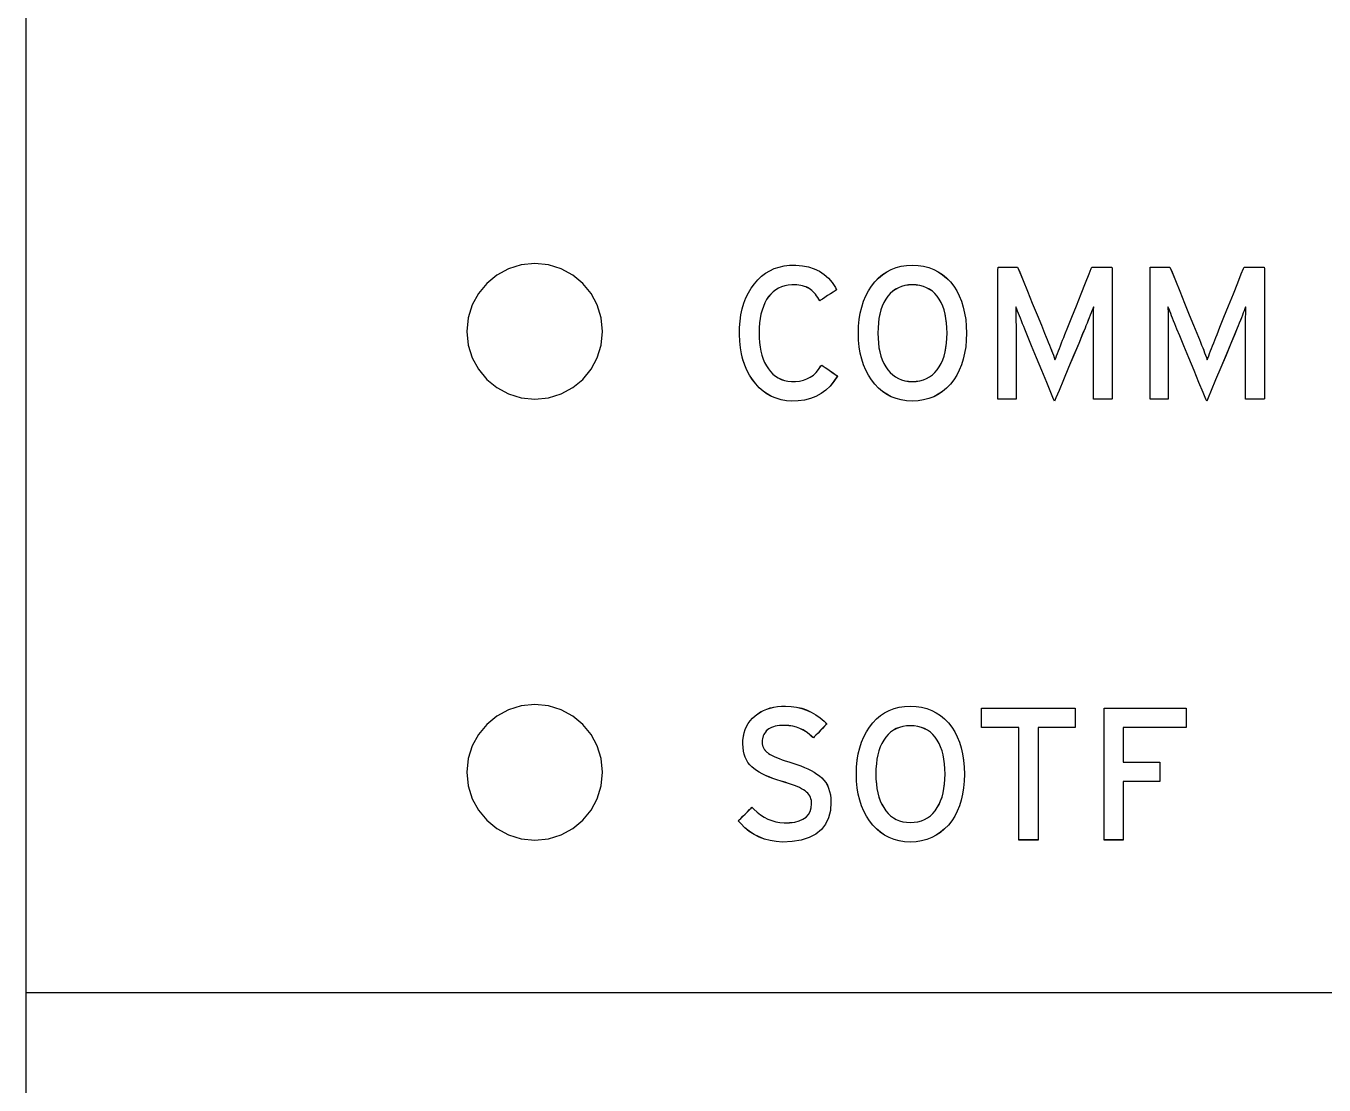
# Model space of a CAD drawing. Extents: x 1 to 47.7, y 0.2 to 35.
# Drawn here: x 19.776 to 20.733, y 9.997 to 10.777 of the extents above; entities that cross this region are included whole.
import ezdxf

# ---------------------------------------------------------------- set-up
doc = ezdxf.new("R2010")
doc.units = 0
doc.header["$MEASUREMENT"] = 0
doc.layers.add('4_2__4U__FRONT_PANEL_W_24_', color=7, linetype='CONTINUOUS')
doc.layers.add('5_1___24__TARGET_LEDS___12', color=7, linetype='CONTINUOUS')

msp = doc.modelspace()

# ---------------------------------------------------------------- linework, layer by layer
at = {"layer": '4_2__4U__FRONT_PANEL_W_24_'}
for points in [[(19.77626, 11.62047), (19.77626, 11.46495), (19.77626, 11.30872), (19.77626, 10.99448), (19.77626, 10.67838), (19.77626, 10.04308), (19.77626, 9.40777), (19.77626, 9.09167), (19.77626, 8.77744), (19.77626, 8.62121), (19.77626, 8.46568), (19.77626, 8.31093)], [(20.52252, 10.26021), (20.52252, 10.17726), (20.50841, 10.17726), (20.50841, 10.26021), (20.48096, 10.26021), (20.48096, 10.27444), (20.55001, 10.27444), (20.55001, 10.26021), (20.52252, 10.26021)], [(20.58531, 10.26021), (20.58531, 10.23469), (20.61236, 10.23469), (20.61236, 10.22047), (20.58531, 10.22047), (20.58531, 10.17726), (20.57121, 10.17726), (20.57121, 10.27444), (20.63186, 10.27444), (20.63186, 10.26021), (20.58531, 10.26021)]]:
    msp.add_lwpolyline(points, dxfattribs=at)
for points in [[(20.10143, 10.55219), (20.10244, 10.54211), (20.10536, 10.53272), (20.10997, 10.52422), (20.11608, 10.51682), (20.12349, 10.51071), (20.13198, 10.5061), (20.14137, 10.50318), (20.15145, 10.50216), (20.16153, 10.50318), (20.17091, 10.5061), (20.1794, 10.51071), (20.1868, 10.51682), (20.19291, 10.52422), (20.19752, 10.53272), (20.20043, 10.54211), (20.20144, 10.55219), (20.20043, 10.56226), (20.19752, 10.57164), (20.19291, 10.58013), (20.1868, 10.58753), (20.1794, 10.59362), (20.17091, 10.59823), (20.16153, 10.60114), (20.15145, 10.60215), (20.14137, 10.60114), (20.13198, 10.59823), (20.12349, 10.59362), (20.11608, 10.58753), (20.10997, 10.58013), (20.10536, 10.57164), (20.10244, 10.56226)], [(20.37455, 10.51929), (20.37201, 10.51534), (20.36916, 10.51187), (20.36601, 10.50887), (20.36256, 10.50633), (20.35881, 10.50427), (20.35476, 10.50267), (20.35041, 10.50154), (20.34575, 10.50089), (20.34103, 10.50074), (20.33696, 10.50109), (20.3331, 10.50179), (20.32946, 10.50285), (20.32602, 10.50426), (20.32279, 10.50602), (20.31978, 10.50814), (20.31697, 10.51061), (20.31437, 10.51344), (20.31196, 10.51656), (20.30977, 10.5199), (20.30787, 10.52347), (20.30625, 10.52728), (20.30491, 10.53132), (20.30384, 10.5356), (20.30306, 10.54012), (20.30255, 10.54487), (20.30233, 10.54986), (20.30243, 10.55494), (20.30282, 10.5598), (20.3035, 10.56442), (20.30445, 10.56881), (20.30568, 10.57297), (20.30719, 10.57691), (20.30898, 10.58061), (20.31105, 10.58407), (20.31339, 10.58731), (20.3159, 10.59023), (20.31862, 10.59281), (20.32156, 10.59503), (20.3247, 10.5969), (20.32805, 10.59842), (20.33162, 10.59959), (20.33539, 10.60042), (20.33938, 10.60089), (20.34387, 10.60097), (20.34878, 10.60055), (20.35334, 10.59966), (20.35755, 10.5983), (20.3614, 10.59647), (20.3649, 10.59418), (20.36805, 10.59141), (20.37084, 10.58818), (20.37328, 10.58448), (20.37399, 10.58276), (20.37305, 10.58215), (20.3715, 10.58115), (20.36954, 10.57989), (20.36741, 10.57851), (20.36534, 10.57718), (20.36354, 10.57602), (20.36224, 10.57518), (20.36168, 10.57481), (20.36096, 10.57597), (20.36013, 10.57723), (20.35928, 10.57841), (20.35841, 10.57951), (20.35751, 10.58053), (20.35659, 10.58147), (20.35565, 10.58232), (20.35469, 10.5831), (20.3537, 10.5838), (20.35261, 10.58439), (20.35144, 10.58491), (20.35022, 10.58535), (20.34893, 10.58573), (20.34757, 10.58603), (20.34614, 10.58625), (20.34465, 10.58641), (20.3431, 10.58649), (20.34102, 10.58647), (20.33832, 10.58622), (20.33579, 10.58573), (20.33342, 10.585), (20.3312, 10.58403), (20.32913, 10.58282), (20.32723, 10.58137), (20.32548, 10.57968), (20.32389, 10.57775), (20.32243, 10.57556), (20.32112, 10.57316), (20.31999, 10.57058), (20.31903, 10.56781), (20.31825, 10.56485), (20.31764, 10.5617), (20.31719, 10.55837), (20.31692, 10.55485), (20.31683, 10.55114), (20.3169, 10.54745), (20.31715, 10.54395), (20.31757, 10.54063), (20.31816, 10.5375), (20.31892, 10.53454), (20.31985, 10.53177), (20.32096, 10.52919), (20.32224, 10.52679), (20.32369, 10.52455), (20.32526, 10.52249), (20.32699, 10.52069), (20.32887, 10.51914), (20.33091, 10.51785), (20.33311, 10.51681), (20.33547, 10.51603), (20.33798, 10.51551), (20.34065, 10.51525), (20.34363, 10.51525), (20.34667, 10.51555), (20.34952, 10.51618), (20.35217, 10.51713), (20.35462, 10.51839), (20.35687, 10.51998), (20.35893, 10.52188), (20.36078, 10.5241), (20.36244, 10.52665), (20.36308, 10.52722), (20.36405, 10.52655), (20.36557, 10.5255), (20.36744, 10.52421), (20.36944, 10.52282), (20.37136, 10.5215), (20.37299, 10.52037), (20.37413, 10.51958)], [(20.46982, 10.55089), (20.46964, 10.54572), (20.46918, 10.54079), (20.46843, 10.53612), (20.4674, 10.5317), (20.46607, 10.52752), (20.46446, 10.5236), (20.46256, 10.51992), (20.46038, 10.5165), (20.45789, 10.5133), (20.45515, 10.51042), (20.4522, 10.50791), (20.44902, 10.50577), (20.44563, 10.50401), (20.44202, 10.50262), (20.43819, 10.50161), (20.43414, 10.50097), (20.42988, 10.50071), (20.42565, 10.50097), (20.42164, 10.50161), (20.41785, 10.50262), (20.41428, 10.50401), (20.41094, 10.50577), (20.40782, 10.50791), (20.40491, 10.51042), (20.40223, 10.5133), (20.39974, 10.5165), (20.39751, 10.51992), (20.39556, 10.5236), (20.39391, 10.52752), (20.39255, 10.5317), (20.39149, 10.53612), (20.39072, 10.54079), (20.39025, 10.54572), (20.39007, 10.55089), (20.39025, 10.55606), (20.39072, 10.561), (20.39149, 10.56568), (20.39255, 10.57013), (20.39391, 10.57433), (20.39556, 10.57828), (20.39751, 10.58199), (20.39974, 10.58546), (20.40223, 10.58866), (20.40491, 10.5915), (20.40782, 10.59397), (20.41094, 10.59606), (20.41428, 10.59779), (20.41785, 10.59915), (20.42164, 10.60014), (20.42565, 10.60076), (20.42988, 10.60101), (20.43414, 10.60076), (20.43819, 10.60014), (20.44202, 10.59915), (20.44563, 10.59779), (20.44902, 10.59606), (20.4522, 10.59397), (20.45515, 10.5915), (20.45789, 10.58866), (20.46038, 10.58546), (20.46256, 10.58199), (20.46446, 10.57828), (20.46607, 10.57433), (20.4674, 10.57013), (20.46843, 10.56568), (20.46918, 10.561), (20.46964, 10.55606)], [(20.56334, 10.50222), (20.56334, 10.50407), (20.56334, 10.50902), (20.56334, 10.51614), (20.56334, 10.52453), (20.56334, 10.53327), (20.56334, 10.54146), (20.56334, 10.54818), (20.56334, 10.55251), (20.56334, 10.55419), (20.56335, 10.55657), (20.56336, 10.55882), (20.56338, 10.56096), (20.5634, 10.56299), (20.56343, 10.5649), (20.56347, 10.56669), (20.56352, 10.56837), (20.56358, 10.56993), (20.56339, 10.57017), (20.56287, 10.5688), (20.56229, 10.56732), (20.56167, 10.56573), (20.56101, 10.56404), (20.56029, 10.56223), (20.55953, 10.56031), (20.55872, 10.55829), (20.55786, 10.55616), (20.55719, 10.55452), (20.5554, 10.55025), (20.55251, 10.54334), (20.54893, 10.53475), (20.54504, 10.52547), (20.54128, 10.51645), (20.53803, 10.50868), (20.5357, 10.50311), (20.53471, 10.50073), (20.53405, 10.50227), (20.532, 10.50722), (20.52896, 10.51458), (20.52531, 10.52341), (20.52147, 10.53272), (20.51782, 10.54154), (20.51478, 10.54891), (20.51273, 10.55385), (20.51199, 10.55567), (20.51113, 10.55782), (20.51032, 10.55987), (20.50955, 10.56181), (20.50883, 10.56364), (20.50815, 10.56537), (20.50751, 10.56698), (20.50692, 10.56848), (20.50638, 10.56988), (20.50606, 10.57026), (20.50611, 10.56872), (20.50616, 10.56707), (20.5062, 10.56531), (20.50624, 10.56342), (20.50626, 10.56142), (20.50629, 10.55931), (20.5063, 10.55708), (20.50631, 10.55473), (20.50631, 10.55306), (20.50631, 10.54938), (20.50631, 10.54311), (20.50631, 10.53517), (20.50631, 10.52647), (20.50631, 10.51793), (20.50631, 10.51044), (20.50631, 10.50494), (20.50631, 10.50232), (20.50601, 10.50222), (20.50489, 10.50222), (20.50316, 10.50222), (20.50104, 10.50222), (20.49878, 10.50222), (20.49661, 10.50222), (20.49477, 10.50222), (20.49349, 10.50222), (20.49301, 10.50222), (20.49301, 10.50572), (20.49301, 10.51507), (20.49301, 10.52853), (20.49301, 10.54439), (20.49301, 10.56092), (20.49301, 10.5764), (20.49301, 10.5891), (20.49301, 10.59729), (20.49304, 10.59945), (20.49378, 10.59945), (20.49535, 10.59945), (20.49747, 10.59945), (20.49989, 10.59945), (20.50236, 10.59945), (20.50461, 10.59945), (20.50638, 10.59945), (20.50743, 10.59945), (20.50775, 10.59906), (20.50912, 10.5957), (20.51159, 10.58964), (20.51478, 10.58178), (20.51833, 10.57306), (20.52185, 10.56439), (20.52499, 10.55669), (20.52735, 10.55088), (20.52857, 10.54788), (20.52926, 10.54623), (20.53012, 10.54414), (20.53095, 10.5421), (20.53173, 10.54013), (20.53247, 10.53821), (20.53318, 10.53636), (20.53384, 10.53456), (20.53446, 10.53283), (20.53504, 10.53115), (20.53561, 10.53242), (20.53621, 10.53412), (20.53686, 10.53589), (20.53754, 10.53773), (20.53827, 10.53963), (20.53903, 10.5416), (20.53984, 10.54363), (20.54068, 10.54574), (20.54147, 10.54769), (20.54237, 10.54994), (20.54448, 10.55521), (20.54741, 10.56257), (20.55082, 10.5711), (20.55433, 10.57989), (20.55757, 10.58801), (20.56018, 10.59455), (20.56179, 10.5986), (20.5622, 10.59945), (20.56307, 10.59945), (20.56476, 10.59945), (20.56699, 10.59945), (20.56951, 10.59945), (20.57204, 10.59945), (20.57433, 10.59945), (20.57609, 10.59945), (20.57706, 10.59945), (20.57718, 10.59833), (20.57718, 10.59137), (20.57718, 10.57952), (20.57718, 10.56451), (20.57718, 10.54807), (20.57718, 10.53191), (20.57718, 10.51776), (20.57718, 10.50735), (20.57718, 10.50241), (20.57687, 10.50222), (20.5757, 10.50222), (20.5739, 10.50222), (20.57169, 10.50222), (20.56934, 10.50222), (20.56708, 10.50222), (20.56517, 10.50222), (20.56384, 10.50222)], [(20.67558, 10.50222), (20.67558, 10.50407), (20.67558, 10.50902), (20.67558, 10.51614), (20.67558, 10.52453), (20.67558, 10.53327), (20.67558, 10.54146), (20.67558, 10.54818), (20.67558, 10.55251), (20.67558, 10.55419), (20.67558, 10.55657), (20.67559, 10.55882), (20.67561, 10.56096), (20.67564, 10.56299), (20.67567, 10.5649), (20.67571, 10.56669), (20.67576, 10.56837), (20.67581, 10.56993), (20.67563, 10.57017), (20.6751, 10.5688), (20.67453, 10.56732), (20.67391, 10.56573), (20.67324, 10.56404), (20.67253, 10.56223), (20.67177, 10.56031), (20.67096, 10.55829), (20.6701, 10.55616), (20.66942, 10.55452), (20.66764, 10.55025), (20.66475, 10.54334), (20.66116, 10.53475), (20.65728, 10.52547), (20.65351, 10.51645), (20.65026, 10.50868), (20.64794, 10.50311), (20.64694, 10.50073), (20.64628, 10.50227), (20.64424, 10.50722), (20.6412, 10.51458), (20.63755, 10.52341), (20.6337, 10.53272), (20.63006, 10.54154), (20.62701, 10.54891), (20.62497, 10.55385), (20.62422, 10.55567), (20.62337, 10.55782), (20.62255, 10.55987), (20.62179, 10.56181), (20.62106, 10.56364), (20.62038, 10.56537), (20.61975, 10.56698), (20.61916, 10.56848), (20.61861, 10.56988), (20.61829, 10.57026), (20.61835, 10.56872), (20.6184, 10.56707), (20.61844, 10.56531), (20.61847, 10.56342), (20.6185, 10.56142), (20.61852, 10.55931), (20.61854, 10.55708), (20.61854, 10.55473), (20.61854, 10.55306), (20.61854, 10.54938), (20.61854, 10.54311), (20.61854, 10.53517), (20.61854, 10.52647), (20.61854, 10.51793), (20.61854, 10.51044), (20.61854, 10.50494), (20.61854, 10.50232), (20.61825, 10.50222), (20.61713, 10.50222), (20.61539, 10.50222), (20.61328, 10.50222), (20.61102, 10.50222), (20.60885, 10.50222), (20.60701, 10.50222), (20.60573, 10.50222), (20.60525, 10.50222), (20.60525, 10.50572), (20.60525, 10.51507), (20.60525, 10.52853), (20.60525, 10.54439), (20.60525, 10.56092), (20.60525, 10.5764), (20.60525, 10.5891), (20.60525, 10.59729), (20.60528, 10.59945), (20.60602, 10.59945), (20.60758, 10.59945), (20.6097, 10.59945), (20.61213, 10.59945), (20.61459, 10.59945), (20.61684, 10.59945), (20.61862, 10.59945), (20.61966, 10.59945), (20.61999, 10.59906), (20.62136, 10.5957), (20.62382, 10.58964), (20.62702, 10.58178), (20.63056, 10.57306), (20.63409, 10.56439), (20.63722, 10.55669), (20.63959, 10.55088), (20.64081, 10.54788), (20.6415, 10.54623), (20.64236, 10.54414), (20.64319, 10.5421), (20.64397, 10.54013), (20.64471, 10.53821), (20.64541, 10.53636), (20.64607, 10.53456), (20.64669, 10.53283), (20.64726, 10.53115), (20.64783, 10.53242), (20.64844, 10.53412), (20.64909, 10.53589), (20.64978, 10.53773), (20.6505, 10.53963), (20.65127, 10.5416), (20.65207, 10.54363), (20.65292, 10.54574), (20.65371, 10.54769), (20.65461, 10.54994), (20.65671, 10.55521), (20.65965, 10.56257), (20.66306, 10.5711), (20.66656, 10.57989), (20.66981, 10.58801), (20.67242, 10.59455), (20.67403, 10.5986), (20.67443, 10.59945), (20.67531, 10.59945), (20.67699, 10.59945), (20.67923, 10.59945), (20.68175, 10.59945), (20.68428, 10.59945), (20.68656, 10.59945), (20.68832, 10.59945), (20.6893, 10.59945), (20.68941, 10.59833), (20.68941, 10.59137), (20.68941, 10.57952), (20.68941, 10.56451), (20.68941, 10.54807), (20.68941, 10.53191), (20.68941, 10.51776), (20.68941, 10.50735), (20.68941, 10.50241), (20.68911, 10.50222), (20.68794, 10.50222), (20.68613, 10.50222), (20.68393, 10.50222), (20.68158, 10.50222), (20.67932, 10.50222), (20.67741, 10.50222), (20.67608, 10.50222)], [(20.45544, 10.55089), (20.45536, 10.55471), (20.45509, 10.55833), (20.45464, 10.56175), (20.45402, 10.56498), (20.45322, 10.56801), (20.45224, 10.57084), (20.45108, 10.57347), (20.44974, 10.57591), (20.44822, 10.57812), (20.44652, 10.58005), (20.44465, 10.58174), (20.44261, 10.58317), (20.4404, 10.58434), (20.43802, 10.58526), (20.43548, 10.58593), (20.43276, 10.58634), (20.42988, 10.5865), (20.42705, 10.58634), (20.42439, 10.58593), (20.42189, 10.58526), (20.41954, 10.58434), (20.41736, 10.58317), (20.41535, 10.58174), (20.41349, 10.58005), (20.4118, 10.57812), (20.41026, 10.57591), (20.4089, 10.57347), (20.40772, 10.57084), (20.40672, 10.56801), (20.4059, 10.56498), (20.40526, 10.56175), (20.40481, 10.55833), (20.40454, 10.55471), (20.40445, 10.55089), (20.40454, 10.54712), (20.40481, 10.54354), (20.40526, 10.54015), (20.4059, 10.53696), (20.40672, 10.53396), (20.40772, 10.53116), (20.4089, 10.52855), (20.41026, 10.52613), (20.4118, 10.52388), (20.41349, 10.52185), (20.41535, 10.52009), (20.41736, 10.5186), (20.41954, 10.51738), (20.42189, 10.51643), (20.42439, 10.51575), (20.42705, 10.51535), (20.42988, 10.51521), (20.43276, 10.51535), (20.43548, 10.51575), (20.43802, 10.51643), (20.4404, 10.51738), (20.44261, 10.5186), (20.44465, 10.52009), (20.44652, 10.52185), (20.44822, 10.52388), (20.44974, 10.52613), (20.45108, 10.52855), (20.45224, 10.53116), (20.45322, 10.53396), (20.45402, 10.53696), (20.45464, 10.54015), (20.45509, 10.54354), (20.45536, 10.54712)], [(20.10143, 10.22719), (20.10244, 10.21711), (20.10536, 10.20772), (20.10997, 10.19922), (20.11608, 10.19182), (20.12349, 10.18571), (20.13198, 10.1811), (20.14137, 10.17818), (20.15145, 10.17717), (20.16153, 10.17818), (20.17091, 10.1811), (20.1794, 10.18571), (20.1868, 10.19182), (20.19291, 10.19922), (20.19752, 10.20772), (20.20043, 10.21711), (20.20144, 10.22719), (20.20043, 10.23726), (20.19752, 10.24665), (20.19291, 10.25513), (20.1868, 10.26253), (20.1794, 10.26863), (20.17091, 10.27323), (20.16153, 10.27614), (20.15145, 10.27715), (20.14137, 10.27614), (20.13198, 10.27323), (20.12349, 10.26863), (20.11608, 10.26253), (20.10997, 10.25513), (20.10536, 10.24665), (20.10244, 10.23726)], [(20.36986, 10.20516), (20.36946, 10.19903), (20.36815, 10.19361), (20.36593, 10.18891), (20.3628, 10.18492), (20.35875, 10.18164), (20.35379, 10.17908), (20.34792, 10.17723), (20.34114, 10.1761), (20.33407, 10.17573), (20.32944, 10.1761), (20.32503, 10.17685), (20.32084, 10.17798), (20.31688, 10.17949), (20.31315, 10.18138), (20.30963, 10.18365), (20.30634, 10.1863), (20.30327, 10.18933), (20.30154, 10.19145), (20.30215, 10.19207), (20.3033, 10.19321), (20.30481, 10.19472), (20.3065, 10.1964), (20.3082, 10.19809), (20.30972, 10.19961), (20.31089, 10.20078), (20.31154, 10.20142), (20.31297, 10.20006), (20.31543, 10.19777), (20.31798, 10.19578), (20.32063, 10.19408), (20.32338, 10.19268), (20.32623, 10.19156), (20.32917, 10.19073), (20.33221, 10.19019), (20.33535, 10.18995), (20.33934, 10.19004), (20.34314, 10.1905), (20.34643, 10.19133), (20.34922, 10.19252), (20.3515, 10.19408), (20.35328, 10.196), (20.35456, 10.19829), (20.35534, 10.20095), (20.35562, 10.20397), (20.35556, 10.2053), (20.35539, 10.20649), (20.3551, 10.20763), (20.35469, 10.20872), (20.35416, 10.20976), (20.35352, 10.21074), (20.35275, 10.21168), (20.35187, 10.21256), (20.35086, 10.2134), (20.34964, 10.21423), (20.34824, 10.21505), (20.34666, 10.21586), (20.34491, 10.21666), (20.34297, 10.21745), (20.34086, 10.21823), (20.33856, 10.219), (20.33609, 10.21977), (20.33323, 10.22059), (20.33003, 10.22157), (20.32703, 10.22261), (20.32422, 10.22369), (20.3216, 10.22483), (20.31918, 10.22601), (20.31694, 10.22725), (20.31491, 10.22853), (20.31307, 10.22987), (20.31141, 10.23124), (20.30993, 10.23274), (20.30864, 10.23442), (20.30754, 10.23627), (20.30663, 10.23829), (20.30592, 10.24049), (20.30539, 10.24286), (20.30505, 10.2454), (20.3049, 10.24811), (20.30497, 10.25095), (20.30528, 10.25368), (20.30582, 10.25626), (20.30658, 10.2587), (20.30758, 10.261), (20.3088, 10.26316), (20.31025, 10.26518), (20.31193, 10.26705), (20.31384, 10.26878), (20.31585, 10.27029), (20.31797, 10.27162), (20.32022, 10.27277), (20.32259, 10.27375), (20.32508, 10.27455), (20.32769, 10.27517), (20.33042, 10.27563), (20.33328, 10.2759), (20.33637, 10.276), (20.3405, 10.27577), (20.34447, 10.27521), (20.34827, 10.27431), (20.3519, 10.27308), (20.35537, 10.27152), (20.35866, 10.26963), (20.36179, 10.2674), (20.36475, 10.26484), (20.36674, 10.26278), (20.36619, 10.26221), (20.3651, 10.26108), (20.36364, 10.25956), (20.36198, 10.25784), (20.3603, 10.2561), (20.35877, 10.25452), (20.35758, 10.25328), (20.35689, 10.25256), (20.35585, 10.25343), (20.3538, 10.25531), (20.35162, 10.25695), (20.34932, 10.25835), (20.34688, 10.25951), (20.34432, 10.26043), (20.34162, 10.26111), (20.3388, 10.26155), (20.33585, 10.26175), (20.33362, 10.26173), (20.33189, 10.2616), (20.33027, 10.26139), (20.32877, 10.2611), (20.32739, 10.26073), (20.32612, 10.26027), (20.32496, 10.25973), (20.32392, 10.25911), (20.323, 10.25841), (20.32218, 10.25761), (20.32146, 10.25676), (20.32084, 10.25587), (20.32032, 10.25494), (20.31989, 10.25396), (20.31955, 10.25294), (20.31932, 10.25187), (20.31918, 10.25077), (20.31913, 10.24964), (20.31915, 10.24908), (20.31918, 10.24854), (20.31924, 10.24801), (20.31932, 10.2475), (20.31943, 10.24701), (20.31956, 10.24654), (20.31971, 10.24608), (20.31989, 10.24564), (20.32009, 10.24521), (20.32033, 10.24475), (20.32061, 10.2443), (20.32093, 10.24385), (20.32128, 10.2434), (20.32167, 10.24297), (20.32211, 10.24253), (20.32258, 10.24211), (20.32308, 10.24169), (20.32384, 10.24112), (20.32504, 10.24036), (20.32642, 10.23959), (20.32799, 10.23881), (20.32975, 10.23803), (20.3317, 10.23724), (20.33383, 10.23644), (20.33616, 10.23564), (20.33868, 10.23483), (20.34165, 10.23393), (20.34468, 10.23294), (20.34755, 10.2319), (20.35026, 10.2308), (20.35281, 10.22964), (20.3552, 10.22843), (20.35744, 10.22716), (20.35951, 10.22584), (20.36143, 10.22446), (20.36317, 10.22298), (20.36471, 10.22134), (20.36605, 10.21954), (20.36718, 10.21756), (20.36812, 10.21542), (20.36886, 10.2131), (20.36939, 10.21062), (20.36973, 10.20798)], [(20.46833, 10.22588), (20.46815, 10.22071), (20.46769, 10.21579), (20.46694, 10.21112), (20.4659, 10.20669), (20.46458, 10.20252), (20.46297, 10.19859), (20.46107, 10.19492), (20.45888, 10.19149), (20.4564, 10.18829), (20.45366, 10.18541), (20.4507, 10.1829), (20.44753, 10.18077), (20.44414, 10.17901), (20.44053, 10.17762), (20.4367, 10.17661), (20.43265, 10.17597), (20.42839, 10.1757), (20.42415, 10.17597), (20.42015, 10.17661), (20.41636, 10.17762), (20.41279, 10.17901), (20.40945, 10.18077), (20.40632, 10.1829), (20.40342, 10.18541), (20.40074, 10.18829), (20.39825, 10.19149), (20.39601, 10.19492), (20.39407, 10.19859), (20.39242, 10.20252), (20.39106, 10.20669), (20.39, 10.21112), (20.38923, 10.21579), (20.38876, 10.22071), (20.38858, 10.22588), (20.38876, 10.23106), (20.38923, 10.23599), (20.39, 10.24068), (20.39106, 10.24512), (20.39242, 10.24932), (20.39407, 10.25328), (20.39601, 10.25699), (20.39825, 10.26046), (20.40074, 10.26366), (20.40342, 10.26649), (20.40632, 10.26896), (20.40945, 10.27106), (20.41279, 10.27279), (20.41636, 10.27414), (20.42015, 10.27513), (20.42415, 10.27575), (20.42839, 10.276), (20.43265, 10.27575), (20.4367, 10.27513), (20.44053, 10.27414), (20.44414, 10.27279), (20.44753, 10.27106), (20.4507, 10.26896), (20.45366, 10.26649), (20.4564, 10.26366), (20.45888, 10.26046), (20.46107, 10.25699), (20.46297, 10.25328), (20.46458, 10.24932), (20.4659, 10.24512), (20.46694, 10.24068), (20.46769, 10.23599), (20.46815, 10.23106)], [(20.45395, 10.22588), (20.45386, 10.2297), (20.4536, 10.23333), (20.45315, 10.23675), (20.45253, 10.23998), (20.45173, 10.243), (20.45074, 10.24584), (20.44958, 10.24847), (20.44825, 10.2509), (20.44672, 10.25311), (20.44503, 10.25505), (20.44316, 10.25673), (20.44112, 10.25816), (20.43891, 10.25934), (20.43653, 10.26026), (20.43399, 10.26092), (20.43127, 10.26134), (20.42839, 10.26149), (20.42556, 10.26134), (20.4229, 10.26092), (20.42039, 10.26026), (20.41805, 10.25934), (20.41587, 10.25816), (20.41385, 10.25673), (20.412, 10.25505), (20.4103, 10.25311), (20.40877, 10.2509), (20.4074, 10.24847), (20.40622, 10.24584), (20.40522, 10.243), (20.40441, 10.23998), (20.40377, 10.23675), (20.40332, 10.23333), (20.40304, 10.2297), (20.40295, 10.22588), (20.40304, 10.22211), (20.40332, 10.21853), (20.40377, 10.21515), (20.40441, 10.21196), (20.40522, 10.20896), (20.40622, 10.20615), (20.4074, 10.20354), (20.40877, 10.20113), (20.4103, 10.19887), (20.412, 10.19684), (20.41385, 10.19508), (20.41587, 10.19359), (20.41805, 10.19237), (20.42039, 10.19142), (20.4229, 10.19075), (20.42556, 10.19034), (20.42839, 10.19021), (20.43127, 10.19034), (20.43399, 10.19075), (20.43653, 10.19142), (20.43891, 10.19237), (20.44112, 10.19359), (20.44316, 10.19508), (20.44503, 10.19684), (20.44672, 10.19887), (20.44825, 10.20113), (20.44958, 10.20354), (20.45074, 10.20615), (20.45173, 10.20896), (20.45253, 10.21196), (20.45315, 10.21515), (20.4536, 10.21853), (20.45386, 10.22211)]]:
    msp.add_lwpolyline(points, close=True, dxfattribs=at)
at = {"layer": '5_1___24__TARGET_LEDS___12'}
for points in [[(19.77626, 11.62047), (19.77626, 11.46495), (19.77626, 11.30872), (19.77626, 10.99448), (19.77626, 10.67838), (19.77626, 10.04308), (19.77626, 9.40777), (19.77626, 9.09167), (19.77626, 8.77744), (19.77626, 8.62121), (19.77626, 8.46568), (19.77626, 8.31093)], [(20.52252, 10.26023), (20.52252, 10.17729), (20.50841, 10.17729), (20.50841, 10.26023), (20.48096, 10.26023), (20.48096, 10.27447), (20.55001, 10.27447), (20.55001, 10.26023), (20.52252, 10.26023)], [(20.58531, 10.26023), (20.58531, 10.23472), (20.61236, 10.23472), (20.61236, 10.22049), (20.58531, 10.22049), (20.58531, 10.17729), (20.57121, 10.17729), (20.57121, 10.27447), (20.63186, 10.27447), (20.63186, 10.26023), (20.58531, 10.26023)], [(19.77626, 10.06498), (22.56645, 10.06498)]]:
    msp.add_lwpolyline(points, dxfattribs=at)
for points in [[(20.10143, 10.55219), (20.10245, 10.54211), (20.10536, 10.53272), (20.10997, 10.52422), (20.11608, 10.51682), (20.12349, 10.51071), (20.13198, 10.5061), (20.14137, 10.50318), (20.15145, 10.50216), (20.16153, 10.50318), (20.17091, 10.5061), (20.1794, 10.51071), (20.1868, 10.51682), (20.19291, 10.52422), (20.19752, 10.53272), (20.20043, 10.54211), (20.20145, 10.55219), (20.20043, 10.56226), (20.19752, 10.57164), (20.19291, 10.58013), (20.1868, 10.58753), (20.1794, 10.59362), (20.17091, 10.59823), (20.16153, 10.60114), (20.15145, 10.60215), (20.14137, 10.60114), (20.13198, 10.59823), (20.12349, 10.59362), (20.11608, 10.58753), (20.10997, 10.58013), (20.10536, 10.57164), (20.10245, 10.56226)], [(20.37455, 10.51931), (20.37201, 10.51537), (20.36916, 10.5119), (20.36601, 10.50889), (20.36256, 10.50636), (20.35881, 10.50429), (20.35476, 10.5027), (20.35041, 10.50157), (20.34575, 10.50092), (20.34103, 10.50077), (20.33696, 10.50111), (20.3331, 10.50182), (20.32946, 10.50287), (20.32602, 10.50428), (20.32279, 10.50605), (20.31978, 10.50817), (20.31697, 10.51064), (20.31437, 10.51347), (20.31196, 10.51659), (20.30977, 10.51992), (20.30787, 10.5235), (20.30625, 10.5273), (20.30491, 10.53135), (20.30384, 10.53563), (20.30306, 10.54015), (20.30255, 10.5449), (20.30233, 10.54989), (20.30243, 10.55497), (20.30282, 10.55982), (20.3035, 10.56445), (20.30445, 10.56884), (20.30568, 10.573), (20.30719, 10.57693), (20.30898, 10.58063), (20.31105, 10.5841), (20.31339, 10.58734), (20.3159, 10.59026), (20.31862, 10.59283), (20.32156, 10.59506), (20.3247, 10.59693), (20.32805, 10.59845), (20.33162, 10.59962), (20.33539, 10.60044), (20.33938, 10.60091), (20.34387, 10.601), (20.34878, 10.60058), (20.35334, 10.59969), (20.35755, 10.59833), (20.3614, 10.5965), (20.3649, 10.5942), (20.36805, 10.59144), (20.37084, 10.58821), (20.37328, 10.5845), (20.37399, 10.58278), (20.37305, 10.58218), (20.3715, 10.58118), (20.36954, 10.57991), (20.36741, 10.57854), (20.36534, 10.5772), (20.36354, 10.57604), (20.36224, 10.57521), (20.36168, 10.57484), (20.36096, 10.57599), (20.36013, 10.57725), (20.35928, 10.57843), (20.35841, 10.57953), (20.35751, 10.58055), (20.35659, 10.58149), (20.35565, 10.58235), (20.35469, 10.58313), (20.3537, 10.58382), (20.35261, 10.58442), (20.35144, 10.58494), (20.35022, 10.58538), (20.34893, 10.58575), (20.34757, 10.58605), (20.34614, 10.58628), (20.34465, 10.58643), (20.3431, 10.58651), (20.34102, 10.5865), (20.33832, 10.58625), (20.33579, 10.58576), (20.33342, 10.58503), (20.3312, 10.58406), (20.32913, 10.58285), (20.32723, 10.5814), (20.32548, 10.57971), (20.32389, 10.57778), (20.32243, 10.57559), (20.32112, 10.57319), (20.31999, 10.57061), (20.31903, 10.56784), (20.31825, 10.56488), (20.31764, 10.56173), (20.31719, 10.5584), (20.31692, 10.55488), (20.31683, 10.55117), (20.3169, 10.54748), (20.31715, 10.54398), (20.31757, 10.54066), (20.31816, 10.53752), (20.31892, 10.53457), (20.31985, 10.5318), (20.32096, 10.52922), (20.32224, 10.52681), (20.32369, 10.52458), (20.32526, 10.52252), (20.32699, 10.52072), (20.32887, 10.51917), (20.33091, 10.51788), (20.33311, 10.51684), (20.33547, 10.51606), (20.33798, 10.51554), (20.34065, 10.51527), (20.34363, 10.51527), (20.34667, 10.51558), (20.34952, 10.51621), (20.35217, 10.51716), (20.35462, 10.51842), (20.35687, 10.52001), (20.35893, 10.52191), (20.36078, 10.52413), (20.36244, 10.52667), (20.36308, 10.52724), (20.36405, 10.52658), (20.36557, 10.52552), (20.36744, 10.52423), (20.36944, 10.52285), (20.37136, 10.52152), (20.37299, 10.52039), (20.37413, 10.51961)], [(20.46982, 10.55092), (20.46964, 10.54574), (20.46918, 10.54082), (20.46843, 10.53615), (20.4674, 10.53173), (20.46607, 10.52755), (20.46446, 10.52363), (20.46256, 10.51995), (20.46038, 10.51653), (20.45789, 10.51333), (20.45515, 10.51044), (20.4522, 10.50794), (20.44902, 10.5058), (20.44563, 10.50404), (20.44202, 10.50265), (20.43819, 10.50164), (20.43414, 10.501), (20.42988, 10.50073), (20.42565, 10.501), (20.42164, 10.50164), (20.41785, 10.50265), (20.41428, 10.50404), (20.41094, 10.5058), (20.40782, 10.50794), (20.40491, 10.51044), (20.40223, 10.51333), (20.39974, 10.51653), (20.39751, 10.51995), (20.39556, 10.52363), (20.39391, 10.52755), (20.39255, 10.53173), (20.39149, 10.53615), (20.39072, 10.54082), (20.39025, 10.54574), (20.39007, 10.55092), (20.39025, 10.55609), (20.39072, 10.56102), (20.39149, 10.56571), (20.39255, 10.57015), (20.39391, 10.57435), (20.39556, 10.57831), (20.39751, 10.58202), (20.39974, 10.58549), (20.40223, 10.58869), (20.40491, 10.59153), (20.40782, 10.59399), (20.41094, 10.59609), (20.41428, 10.59782), (20.41785, 10.59918), (20.42164, 10.60017), (20.42565, 10.60078), (20.42988, 10.60103), (20.43414, 10.60078), (20.43819, 10.60017), (20.44202, 10.59918), (20.44563, 10.59782), (20.44902, 10.59609), (20.4522, 10.59399), (20.45515, 10.59153), (20.45789, 10.58869), (20.46038, 10.58549), (20.46256, 10.58202), (20.46446, 10.57831), (20.46607, 10.57435), (20.4674, 10.57015), (20.46843, 10.56571), (20.46918, 10.56102), (20.46964, 10.55609)], [(20.56334, 10.50225), (20.56334, 10.5041), (20.56334, 10.50904), (20.56334, 10.51617), (20.56334, 10.52456), (20.56334, 10.5333), (20.56334, 10.54149), (20.56334, 10.5482), (20.56334, 10.55254), (20.56334, 10.55422), (20.56335, 10.55659), (20.56336, 10.55885), (20.56338, 10.56099), (20.5634, 10.56302), (20.56343, 10.56492), (20.56347, 10.56672), (20.56352, 10.56839), (20.56358, 10.56996), (20.56339, 10.5702), (20.56287, 10.56883), (20.56229, 10.56735), (20.56167, 10.56576), (20.56101, 10.56406), (20.56029, 10.56226), (20.55953, 10.56034), (20.55872, 10.55832), (20.55786, 10.55618), (20.55719, 10.55455), (20.5554, 10.55028), (20.55251, 10.54337), (20.54893, 10.53478), (20.54504, 10.5255), (20.54128, 10.51648), (20.53803, 10.5087), (20.5357, 10.50314), (20.53471, 10.50076), (20.53405, 10.5023), (20.532, 10.50724), (20.52896, 10.51461), (20.52531, 10.52343), (20.52147, 10.53274), (20.51782, 10.54157), (20.51478, 10.54894), (20.51273, 10.55388), (20.51199, 10.55569), (20.51113, 10.55785), (20.51032, 10.5599), (20.50955, 10.56184), (20.50883, 10.56367), (20.50815, 10.56539), (20.50751, 10.56701), (20.50692, 10.56851), (20.50638, 10.5699), (20.50606, 10.57029), (20.50611, 10.56875), (20.50616, 10.5671), (20.5062, 10.56533), (20.50624, 10.56345), (20.50626, 10.56145), (20.50629, 10.55934), (20.5063, 10.5571), (20.50631, 10.55476), (20.50631, 10.55309), (20.50631, 10.5494), (20.50631, 10.54314), (20.50631, 10.5352), (20.50631, 10.5265), (20.50631, 10.51795), (20.50631, 10.51047), (20.50631, 10.50496), (20.50631, 10.50235), (20.50601, 10.50225), (20.50489, 10.50225), (20.50316, 10.50225), (20.50104, 10.50225), (20.49878, 10.50225), (20.49661, 10.50225), (20.49477, 10.50225), (20.49349, 10.50225), (20.49301, 10.50225), (20.49301, 10.50575), (20.49301, 10.51509), (20.49301, 10.52856), (20.49301, 10.54442), (20.49301, 10.56095), (20.49301, 10.57643), (20.49301, 10.58913), (20.49301, 10.59732), (20.49304, 10.59947), (20.49378, 10.59947), (20.49535, 10.59947), (20.49747, 10.59947), (20.49989, 10.59947), (20.50236, 10.59947), (20.50461, 10.59947), (20.50638, 10.59947), (20.50743, 10.59947), (20.50775, 10.59909), (20.50912, 10.59573), (20.51159, 10.58966), (20.51478, 10.58181), (20.51833, 10.57309), (20.52185, 10.56442), (20.52499, 10.55672), (20.52735, 10.55091), (20.52857, 10.54791), (20.52926, 10.54626), (20.53012, 10.54416), (20.53095, 10.54213), (20.53173, 10.54015), (20.53247, 10.53824), (20.53318, 10.53638), (20.53384, 10.53459), (20.53446, 10.53285), (20.53504, 10.53117), (20.53561, 10.53245), (20.53621, 10.53415), (20.53686, 10.53592), (20.53754, 10.53775), (20.53827, 10.53966), (20.53903, 10.54163), (20.53984, 10.54366), (20.54068, 10.54576), (20.54147, 10.54771), (20.54237, 10.54997), (20.54448, 10.55523), (20.54741, 10.56259), (20.55082, 10.57113), (20.55433, 10.57991), (20.55757, 10.58804), (20.56018, 10.59458), (20.56179, 10.59862), (20.5622, 10.59947), (20.56307, 10.59947), (20.56476, 10.59947), (20.56699, 10.59947), (20.56951, 10.59947), (20.57204, 10.59947), (20.57433, 10.59947), (20.57609, 10.59947), (20.57706, 10.59947), (20.57718, 10.59835), (20.57718, 10.5914), (20.57718, 10.57955), (20.57718, 10.56454), (20.57718, 10.54809), (20.57718, 10.53194), (20.57718, 10.51779), (20.57718, 10.50738), (20.57718, 10.50244), (20.57687, 10.50225), (20.5757, 10.50225), (20.5739, 10.50225), (20.57169, 10.50225), (20.56934, 10.50225), (20.56708, 10.50225), (20.56517, 10.50225), (20.56384, 10.50225)], [(20.67558, 10.50225), (20.67558, 10.5041), (20.67558, 10.50904), (20.67558, 10.51617), (20.67558, 10.52456), (20.67558, 10.5333), (20.67558, 10.54149), (20.67558, 10.5482), (20.67558, 10.55254), (20.67558, 10.55422), (20.67558, 10.55659), (20.67559, 10.55885), (20.67561, 10.56099), (20.67564, 10.56302), (20.67567, 10.56492), (20.67571, 10.56672), (20.67576, 10.56839), (20.67581, 10.56996), (20.67563, 10.5702), (20.6751, 10.56883), (20.67453, 10.56735), (20.67391, 10.56576), (20.67324, 10.56406), (20.67253, 10.56226), (20.67177, 10.56034), (20.67096, 10.55832), (20.6701, 10.55618), (20.66942, 10.55455), (20.66764, 10.55028), (20.66475, 10.54337), (20.66116, 10.53478), (20.65728, 10.5255), (20.65351, 10.51648), (20.65026, 10.5087), (20.64794, 10.50314), (20.64694, 10.50076), (20.64628, 10.5023), (20.64424, 10.50724), (20.6412, 10.51461), (20.63755, 10.52343), (20.6337, 10.53274), (20.63006, 10.54157), (20.62701, 10.54894), (20.62497, 10.55388), (20.62422, 10.55569), (20.62337, 10.55785), (20.62255, 10.5599), (20.62179, 10.56184), (20.62106, 10.56367), (20.62038, 10.56539), (20.61975, 10.56701), (20.61916, 10.56851), (20.61861, 10.5699), (20.61829, 10.57029), (20.61835, 10.56875), (20.6184, 10.5671), (20.61844, 10.56533), (20.61847, 10.56345), (20.6185, 10.56145), (20.61852, 10.55934), (20.61854, 10.5571), (20.61854, 10.55476), (20.61854, 10.55309), (20.61854, 10.5494), (20.61854, 10.54314), (20.61854, 10.5352), (20.61854, 10.5265), (20.61854, 10.51795), (20.61854, 10.51047), (20.61854, 10.50496), (20.61854, 10.50235), (20.61825, 10.50225), (20.61713, 10.50225), (20.61539, 10.50225), (20.61328, 10.50225), (20.61102, 10.50225), (20.60885, 10.50225), (20.60701, 10.50225), (20.60573, 10.50225), (20.60525, 10.50225), (20.60525, 10.50575), (20.60525, 10.51509), (20.60525, 10.52856), (20.60525, 10.54442), (20.60525, 10.56095), (20.60525, 10.57643), (20.60525, 10.58913), (20.60525, 10.59732), (20.60528, 10.59947), (20.60602, 10.59947), (20.60758, 10.59947), (20.6097, 10.59947), (20.61213, 10.59947), (20.61459, 10.59947), (20.61684, 10.59947), (20.61862, 10.59947), (20.61966, 10.59947), (20.61999, 10.59909), (20.62136, 10.59573), (20.62382, 10.58966), (20.62702, 10.58181), (20.63056, 10.57309), (20.63409, 10.56442), (20.63722, 10.55672), (20.63959, 10.55091), (20.64081, 10.54791), (20.6415, 10.54626), (20.64236, 10.54416), (20.64319, 10.54213), (20.64397, 10.54015), (20.64471, 10.53824), (20.64541, 10.53638), (20.64607, 10.53459), (20.64669, 10.53285), (20.64726, 10.53117), (20.64783, 10.53245), (20.64844, 10.53415), (20.64909, 10.53592), (20.64978, 10.53775), (20.6505, 10.53966), (20.65127, 10.54163), (20.65207, 10.54366), (20.65292, 10.54576), (20.65371, 10.54771), (20.65461, 10.54997), (20.65671, 10.55523), (20.65965, 10.56259), (20.66306, 10.57113), (20.66656, 10.57991), (20.66981, 10.58804), (20.67242, 10.59458), (20.67403, 10.59862), (20.67443, 10.59947), (20.67531, 10.59947), (20.67699, 10.59947), (20.67923, 10.59947), (20.68175, 10.59947), (20.68428, 10.59947), (20.68656, 10.59947), (20.68832, 10.59947), (20.6893, 10.59947), (20.68941, 10.59835), (20.68941, 10.5914), (20.68941, 10.57955), (20.68941, 10.56454), (20.68941, 10.54809), (20.68941, 10.53194), (20.68941, 10.51779), (20.68941, 10.50738), (20.68941, 10.50244), (20.68911, 10.50225), (20.68794, 10.50225), (20.68613, 10.50225), (20.68393, 10.50225), (20.68158, 10.50225), (20.67932, 10.50225), (20.67741, 10.50225), (20.67608, 10.50225)], [(20.45544, 10.55092), (20.45536, 10.55474), (20.45509, 10.55836), (20.45464, 10.56178), (20.45402, 10.56501), (20.45322, 10.56804), (20.45224, 10.57087), (20.45108, 10.5735), (20.44974, 10.57594), (20.44822, 10.57814), (20.44652, 10.58008), (20.44465, 10.58176), (20.44261, 10.58319), (20.4404, 10.58437), (20.43802, 10.58529), (20.43548, 10.58596), (20.43276, 10.58637), (20.42988, 10.58653), (20.42705, 10.58637), (20.42439, 10.58596), (20.42189, 10.58529), (20.41954, 10.58437), (20.41736, 10.58319), (20.41535, 10.58176), (20.41349, 10.58008), (20.4118, 10.57814), (20.41026, 10.57594), (20.4089, 10.5735), (20.40772, 10.57087), (20.40672, 10.56804), (20.4059, 10.56501), (20.40526, 10.56178), (20.40481, 10.55836), (20.40454, 10.55474), (20.40445, 10.55092), (20.40454, 10.54714), (20.40481, 10.54356), (20.40526, 10.54018), (20.4059, 10.53699), (20.40672, 10.53399), (20.40772, 10.53119), (20.4089, 10.52858), (20.41026, 10.52616), (20.4118, 10.52391), (20.41349, 10.52188), (20.41535, 10.52011), (20.41736, 10.51862), (20.41954, 10.51741), (20.42189, 10.51646), (20.42439, 10.51578), (20.42705, 10.51537), (20.42988, 10.51524), (20.43276, 10.51537), (20.43548, 10.51578), (20.43802, 10.51646), (20.4404, 10.51741), (20.44261, 10.51862), (20.44465, 10.52011), (20.44652, 10.52188), (20.44822, 10.52391), (20.44974, 10.52616), (20.45108, 10.52858), (20.45224, 10.53119), (20.45322, 10.53399), (20.45402, 10.53699), (20.45464, 10.54018), (20.45509, 10.54356), (20.45536, 10.54714)], [(20.10143, 10.22719), (20.10245, 10.21711), (20.10536, 10.20772), (20.10997, 10.19922), (20.11608, 10.19182), (20.12349, 10.18571), (20.13198, 10.1811), (20.14137, 10.17818), (20.15145, 10.17717), (20.16153, 10.17818), (20.17091, 10.1811), (20.1794, 10.18571), (20.1868, 10.19182), (20.19291, 10.19922), (20.19752, 10.20772), (20.20043, 10.21711), (20.20145, 10.22719), (20.20043, 10.23726), (20.19752, 10.24665), (20.19291, 10.25513), (20.1868, 10.26253), (20.1794, 10.26863), (20.17091, 10.27323), (20.16153, 10.27614), (20.15145, 10.27715), (20.14137, 10.27614), (20.13198, 10.27323), (20.12349, 10.26863), (20.11608, 10.26253), (20.10997, 10.25513), (20.10536, 10.24665), (20.10245, 10.23726)], [(20.36986, 10.20519), (20.36946, 10.19905), (20.36815, 10.19364), (20.36593, 10.18893), (20.3628, 10.18494), (20.35875, 10.18167), (20.35379, 10.17911), (20.34792, 10.17726), (20.34114, 10.17612), (20.33407, 10.17575), (20.32944, 10.17613), (20.32503, 10.17688), (20.32084, 10.17801), (20.31688, 10.17952), (20.31315, 10.18141), (20.30963, 10.18368), (20.30634, 10.18633), (20.30327, 10.18936), (20.30154, 10.19148), (20.30215, 10.19209), (20.3033, 10.19324), (20.30481, 10.19474), (20.3065, 10.19643), (20.3082, 10.19812), (20.30972, 10.19964), (20.31089, 10.20081), (20.31154, 10.20145), (20.31297, 10.20008), (20.31543, 10.1978), (20.31798, 10.19581), (20.32063, 10.19411), (20.32338, 10.1927), (20.32623, 10.19158), (20.32917, 10.19076), (20.33221, 10.19022), (20.33535, 10.18998), (20.33934, 10.19007), (20.34314, 10.19053), (20.34643, 10.19136), (20.34922, 10.19255), (20.3515, 10.19411), (20.35328, 10.19603), (20.35456, 10.19832), (20.35534, 10.20097), (20.35562, 10.204), (20.35556, 10.20533), (20.35539, 10.20652), (20.3551, 10.20766), (20.35469, 10.20875), (20.35416, 10.20978), (20.35352, 10.21077), (20.35275, 10.21171), (20.35187, 10.21259), (20.35086, 10.21343), (20.34964, 10.21426), (20.34824, 10.21507), (20.34666, 10.21588), (20.34491, 10.21668), (20.34297, 10.21747), (20.34086, 10.21826), (20.33856, 10.21903), (20.33609, 10.2198), (20.33323, 10.22062), (20.33003, 10.2216), (20.32703, 10.22263), (20.32422, 10.22372), (20.3216, 10.22485), (20.31918, 10.22604), (20.31694, 10.22727), (20.31491, 10.22856), (20.31307, 10.2299), (20.31141, 10.23127), (20.30993, 10.23277), (20.30864, 10.23445), (20.30754, 10.2363), (20.30663, 10.23832), (20.30592, 10.24051), (20.30539, 10.24288), (20.30505, 10.24543), (20.3049, 10.24814), (20.30497, 10.25098), (20.30528, 10.25371), (20.30582, 10.25629), (20.30658, 10.25873), (20.30758, 10.26103), (20.3088, 10.26319), (20.31025, 10.2652), (20.31193, 10.26708), (20.31384, 10.26881), (20.31585, 10.27032), (20.31797, 10.27165), (20.32022, 10.2728), (20.32259, 10.27377), (20.32508, 10.27458), (20.32769, 10.2752), (20.33042, 10.27565), (20.33328, 10.27593), (20.33637, 10.27602), (20.3405, 10.2758), (20.34447, 10.27523), (20.34827, 10.27434), (20.3519, 10.27311), (20.35537, 10.27155), (20.35866, 10.26966), (20.36179, 10.26743), (20.36475, 10.26487), (20.36674, 10.26281), (20.36619, 10.26224), (20.3651, 10.26111), (20.36364, 10.25959), (20.36198, 10.25787), (20.3603, 10.25613), (20.35877, 10.25454), (20.35758, 10.2533), (20.35689, 10.25259), (20.35585, 10.25346), (20.3538, 10.25534), (20.35162, 10.25698), (20.34932, 10.25838), (20.34688, 10.25954), (20.34432, 10.26046), (20.34162, 10.26114), (20.3388, 10.26158), (20.33585, 10.26178), (20.33362, 10.26175), (20.33189, 10.26163), (20.33027, 10.26142), (20.32877, 10.26113), (20.32739, 10.26075), (20.32612, 10.2603), (20.32496, 10.25976), (20.32392, 10.25914), (20.323, 10.25843), (20.32218, 10.25764), (20.32146, 10.25679), (20.32084, 10.2559), (20.32032, 10.25497), (20.31989, 10.25399), (20.31955, 10.25297), (20.31932, 10.2519), (20.31918, 10.25079), (20.31913, 10.24967), (20.31915, 10.24911), (20.31918, 10.24856), (20.31924, 10.24804), (20.31932, 10.24753), (20.31943, 10.24704), (20.31956, 10.24656), (20.31971, 10.24611), (20.31989, 10.24567), (20.32009, 10.24524), (20.32033, 10.24478), (20.32061, 10.24432), (20.32093, 10.24387), (20.32128, 10.24343), (20.32167, 10.24299), (20.32211, 10.24256), (20.32258, 10.24214), (20.32308, 10.24171), (20.32384, 10.24115), (20.32504, 10.24039), (20.32642, 10.23962), (20.32799, 10.23884), (20.32975, 10.23806), (20.3317, 10.23727), (20.33383, 10.23647), (20.33616, 10.23567), (20.33868, 10.23486), (20.34165, 10.23396), (20.34468, 10.23297), (20.34755, 10.23193), (20.35026, 10.23083), (20.35281, 10.22967), (20.3552, 10.22846), (20.35744, 10.22719), (20.35951, 10.22586), (20.36143, 10.22449), (20.36317, 10.22301), (20.36471, 10.22137), (20.36605, 10.21956), (20.36718, 10.21759), (20.36812, 10.21544), (20.36886, 10.21313), (20.36939, 10.21065), (20.36973, 10.208)], [(20.46833, 10.22591), (20.46815, 10.22074), (20.46769, 10.21582), (20.46694, 10.21114), (20.4659, 10.20672), (20.46458, 10.20255), (20.46297, 10.19862), (20.46107, 10.19495), (20.45888, 10.19152), (20.4564, 10.18832), (20.45366, 10.18544), (20.4507, 10.18293), (20.44753, 10.18079), (20.44414, 10.17903), (20.44053, 10.17765), (20.4367, 10.17663), (20.43265, 10.17599), (20.42839, 10.17573), (20.42415, 10.17599), (20.42015, 10.17663), (20.41636, 10.17765), (20.41279, 10.17903), (20.40945, 10.18079), (20.40632, 10.18293), (20.40342, 10.18544), (20.40074, 10.18832), (20.39825, 10.19152), (20.39601, 10.19495), (20.39407, 10.19862), (20.39242, 10.20255), (20.39106, 10.20672), (20.39, 10.21114), (20.38923, 10.21582), (20.38876, 10.22074), (20.38858, 10.22591), (20.38876, 10.23109), (20.38923, 10.23602), (20.39, 10.2407), (20.39106, 10.24515), (20.39242, 10.24935), (20.39407, 10.2533), (20.39601, 10.25702), (20.39825, 10.26048), (20.40074, 10.26368), (20.40342, 10.26652), (20.40632, 10.26899), (20.40945, 10.27109), (20.41279, 10.27281), (20.41636, 10.27417), (20.42015, 10.27516), (20.42415, 10.27578), (20.42839, 10.27603), (20.43265, 10.27578), (20.4367, 10.27516), (20.44053, 10.27417), (20.44414, 10.27281), (20.44753, 10.27109), (20.4507, 10.26899), (20.45366, 10.26652), (20.4564, 10.26368), (20.45888, 10.26048), (20.46107, 10.25702), (20.46297, 10.2533), (20.46458, 10.24935), (20.4659, 10.24515), (20.46694, 10.2407), (20.46769, 10.23602), (20.46815, 10.23109)], [(20.45395, 10.22591), (20.45386, 10.22973), (20.4536, 10.23335), (20.45315, 10.23678), (20.45253, 10.24), (20.45173, 10.24303), (20.45074, 10.24586), (20.44958, 10.2485), (20.44825, 10.25093), (20.44672, 10.25314), (20.44503, 10.25508), (20.44316, 10.25676), (20.44112, 10.25819), (20.43891, 10.25936), (20.43653, 10.26028), (20.43399, 10.26095), (20.43127, 10.26136), (20.42839, 10.26152), (20.42556, 10.26136), (20.4229, 10.26095), (20.42039, 10.26028), (20.41805, 10.25936), (20.41587, 10.25819), (20.41385, 10.25676), (20.412, 10.25508), (20.4103, 10.25314), (20.40877, 10.25093), (20.4074, 10.2485), (20.40622, 10.24586), (20.40522, 10.24303), (20.40441, 10.24), (20.40377, 10.23678), (20.40332, 10.23335), (20.40304, 10.22973), (20.40295, 10.22591), (20.40304, 10.22214), (20.40332, 10.21856), (20.40377, 10.21517), (20.40441, 10.21198), (20.40522, 10.20899), (20.40622, 10.20618), (20.4074, 10.20357), (20.40877, 10.20115), (20.4103, 10.1989), (20.412, 10.19687), (20.41385, 10.19511), (20.41587, 10.19362), (20.41805, 10.1924), (20.42039, 10.19145), (20.4229, 10.19077), (20.42556, 10.19037), (20.42839, 10.19023), (20.43127, 10.19037), (20.43399, 10.19077), (20.43653, 10.19145), (20.43891, 10.1924), (20.44112, 10.19362), (20.44316, 10.19511), (20.44503, 10.19687), (20.44672, 10.1989), (20.44825, 10.20115), (20.44958, 10.20357), (20.45074, 10.20618), (20.45173, 10.20899), (20.45253, 10.21198), (20.45315, 10.21517), (20.4536, 10.21856), (20.45386, 10.22214)]]:
    msp.add_lwpolyline(points, close=True, dxfattribs=at)

doc.saveas('drawing.dxf')
